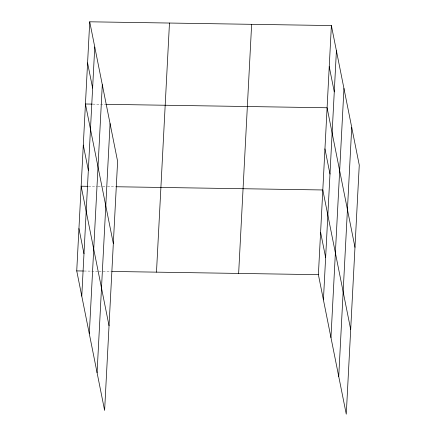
<?xml version="1.0" encoding="UTF-8"?>
<svg xmlns="http://www.w3.org/2000/svg" width="436" height="436" viewBox="0 0 436 436"><rect width="100%" height="100%" fill="white"/><g stroke="black" fill="none" stroke-linecap="round" stroke-linejoin="round"><path stroke-width="0.33" stroke-dasharray="2.18 1.64" d="M92.873 104.122L105.038 104.308M88.59 186.325L97.375 186.461M98.051 186.472L102.106 186.537M102.782 186.548L106.836 186.608M107.512 186.619L115.622 186.744M84.17 271.023L98.362 271.241M99.037 271.252L102.422 271.306M103.098 271.317L111.207 271.443"/><path stroke-width="0.65" d="M89.729 21.8L117.611 161.331L104.618 410.44L76.736 270.903L89.729 21.8L331.382 25.561L359.264 165.097L346.271 414.2L318.389 274.669L331.382 25.561M81.772 296.093L94.759 46.99M89.309 333.829L102.302 84.72M97.081 372.704L110.068 123.601M156.486 272.146L169.473 23.043M238.645 273.427L251.637 24.323M323.425 299.859L336.412 50.75M330.962 337.589L343.955 88.486M338.734 376.464L351.721 127.361M92.198 104.111L85.44 104.002L113.322 243.539M105.714 104.318L327.093 107.768L354.975 247.299M87.914 186.314L81.156 186.21L109.038 325.741M116.298 186.755L322.809 189.971L350.691 329.507M76.736 270.903L83.494 271.012M111.883 271.454L318.389 274.669M329.235 66.664L334.27 91.854M324.951 148.867L329.987 174.057M320.602 232.317L325.632 257.507M87.582 62.904L92.617 88.094M83.298 145.106L88.334 170.296M78.949 228.557L83.979 253.747"/></g></svg>
